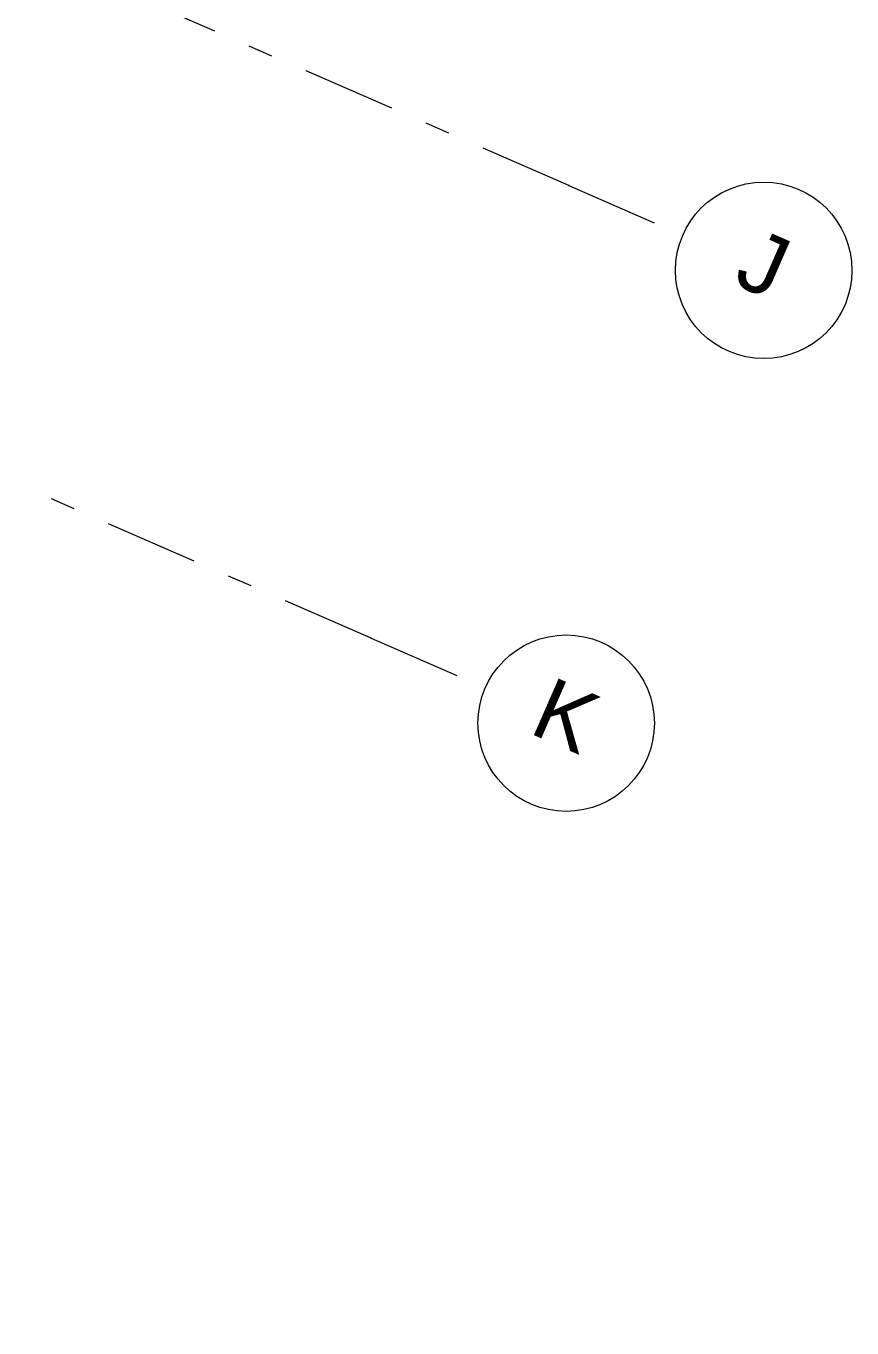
# Model space of a CAD drawing. Header units: millimetres. Extents: x -50172 to 145343, y -110728 to 25069.
# Drawn here: x 18919 to 23598, y -49686 to -42306 of the extents above; entities that cross this region are included whole.
import ezdxf
from ezdxf.enums import TextEntityAlignment as Align

# ---------------------------------------------------------------- set-up
doc = ezdxf.new("R2010")
doc.units = ezdxf.units.MM
doc.header["$MEASUREMENT"] = 0
doc.linetypes.add('Double Dashed', pattern=[1093.611073, 529.166651, -211.666656, 141.111112, -211.666656])
doc.layers.add('New_A-15-MG_Structural_Grid_Phase_2', color=7, linetype='Continuous')
doc.layers.add('New_A-95-D_1_100', color=7, linetype='Continuous')
doc.layers.add('New_A-15-MG_Structural_Grid_Phase_2_Pen_No__222', color=7, linetype='Continuous', lineweight=13, true_color=0x65af33)
doc.layers.add('New_A-95-D_1_100_Pen_No__1', color=7, linetype='Continuous', lineweight=13)
doc.styles.add('GENERATED_STYLE_3', font='')
doc.styles.add('GENERATED_STYLE_4', font='')
doc.styles.get('GENERATED_STYLE_3').set_extended_font_data('Arial')
doc.styles.get('GENERATED_STYLE_4').set_extended_font_data('Swis721 BT')
doc.dimstyles.new('GENERATED_STYLE__1', dxfattribs={"dimtxt": 250, "dimasz": 95, "dimexe": 0.18, "dimexo": 50, "dimgap": 0.09, "dimtad": 1, "dimdec": 0, "dimzin": 0, "dimdsep": 46, "dimtxsty": 'GENERATED_STYLE_3', "dimblk": 'ARROWHEAD_2', "dimblk1": 'ARROWHEAD_2', "dimblk2": 'ARROWHEAD_2', "dimcen": 0.09, "dimclrd": 7, "dimclre": 7, "dimclrt": 7, "dimadec": 0, "dimazin": 0, "dimtfac": 1, "dimtdec": 4, "dimtmove": 0, "dimatfit": 3, "dimfxl": 1, "dimtolj": 1, "dimtzin": 0, "dimarcsym": 0})

# ---------------------------------------------------------------- blocks, each defined once
blk = doc.blocks.new('*D466')
at = {"layer": 'New_A-95-D_1_100_Pen_No__1', "linetype": 'Continuous'}
for p, q in [((22805.8, -31999.9), (20751.4, -36711.4)), ((19599, -36209), (20837.3, -36748.9)), ((20794.2, -36769.5), (20708.5, -36653.4)), ((20751.4, -36711.4), (18845.2, -41082.9)), ((17820.9, -40636.3), (18931.1, -41120.4)), ((18888, -41141), (18802.3, -41024.9)), ((18845.2, -41082.9), (14857.7, -50227.4))]:
    blk.add_line(p, q, dxfattribs=at)
at = {"layer": 'New_A-95-D_1_100_Pen_No__1', "insert": (19139.1, -40283.7), "char_height": 250, "attachment_point": 7, "rotation": 66.44041, "style": 'GENERATED_STYLE_3'}
blk.add_mtext('\\A1;{\\fArial|b0|i0|c0|p34;4,769 gutter to ridge}', dxfattribs=at)
blk = doc.blocks.new('ARROWHEAD_2')
at = {"color": 0, "linetype": 'Continuous', "lineweight": 0}
for p, q in [((0, 0), (-1, 0)), ((-0.378, -0.655), (0.378, 0.655))]:
    blk.add_line(p, q, dxfattribs=at)
blk = doc.blocks.new('Standard grid marker_32')
at = {"layer": 'New_A-15-MG_Structural_Grid_Phase_2_Pen_No__222', "linetype": 'Double Dashed'}
for q in [(53258.1, 0), (0, 0)]:
    blk.add_line((705.1, 0), q, dxfattribs=at)
at = {"layer": 'New_A-15-MG_Structural_Grid_Phase_2_Pen_No__222', "linetype": 'Continuous'}
blk.add_circle((-500, 0), 500, dxfattribs=at)
at = {"layer": 'New_A-15-MG_Structural_Grid_Phase_2_Pen_No__222', "linetype": 'Double Dashed'}
blk.add_point((705.1, 0), dxfattribs=at)
blk.add_point((705.1, 0), dxfattribs=at)
at = {"layer": 'New_A-15-MG_Structural_Grid_Phase_2_Pen_No__222', "style": 'GENERATED_STYLE_4'}
for tag, p in [('AC_MarkerText_1_0', (-500, 38.7)), ('AC_MarkerText_1_1', (54463.2, 38.7))]:
    blk.add_attdef(tag, text='', height=350, rotation=180, dxfattribs=at).set_placement(p, align=Align.MIDDLE_CENTER)
blk = doc.blocks.new('Standard grid marker_33')
at = {"layer": 'New_A-15-MG_Structural_Grid_Phase_2_Pen_No__222', "linetype": 'Double Dashed'}
for q in [(0, 0), (54601, 0)]:
    blk.add_line((705.1, 0), q, dxfattribs=at)
at = {"layer": 'New_A-15-MG_Structural_Grid_Phase_2_Pen_No__222', "linetype": 'Continuous'}
blk.add_circle((-500, 0), 500, dxfattribs=at)
at = {"layer": 'New_A-15-MG_Structural_Grid_Phase_2_Pen_No__222', "linetype": 'Double Dashed'}
blk.add_point((705.1, 0), dxfattribs=at)
blk.add_point((705.1, 0), dxfattribs=at)
at = {"layer": 'New_A-15-MG_Structural_Grid_Phase_2_Pen_No__222', "style": 'GENERATED_STYLE_4'}
for tag, p in [('AC_MarkerText_1_0', (-500, 43.4)), ('AC_MarkerText_1_1', (55806.1, 43.4))]:
    blk.add_attdef(tag, text='', height=350, rotation=180, dxfattribs=at).set_placement(p, align=Align.MIDDLE_CENTER)

msp = doc.modelspace()

# ---------------------------------------------------------------- block references
at = {"layer": 'New_A-15-MG_Structural_Grid_Phase_2', "color": 8, "linetype": 'Continuous', "lineweight": 15}
ref = msp.add_blockref('Standard grid marker_32', (22639.6, -43491.3), dxfattribs=dict(at, zscale=1000, rotation=156.4404115839929))
ref.add_attrib('AC_MarkerText_1', 'J', dxfattribs={"layer": 'New_A-15-MG_Structural_Grid_Phase_2_Pen_No__222', "color": 85, "true_color": 0x65af33, "height": 350, "rotation": 336.44041, "style": 'GENERATED_STYLE_4'}).set_placement((23097.9, -43652.5), align=Align.MIDDLE_CENTER)
ref = msp.add_blockref('Standard grid marker_33', (21520.4, -46057.9), dxfattribs=dict(at, zscale=1000, rotation=156.4404115839929))
ref.add_attrib('AC_MarkerText_1', 'K', dxfattribs={"layer": 'New_A-15-MG_Structural_Grid_Phase_2_Pen_No__222', "color": 85, "true_color": 0x65af33, "height": 350, "rotation": 336.44041, "style": 'GENERATED_STYLE_4'}).set_placement((21978.7, -46214.4), align=Align.MIDDLE_CENTER)

# ---------------------------------------------------------------- dimensions: what is measured, and where the dimension line sits
at = {"layer": 'New_A-95-D_1_100', "linetype": 'Continuous'}
dim = msp.add_linear_dim(base=(18845.2, -41082.9), p1=(19553.2, -36189), p2=(17775.1, -40616.3), angle=246.44041, text='<MeasuredValue> gutter to ridge', dimstyle='GENERATED_STYLE__1', dxfattribs=at)
dim.commit()
dim.dimension.update_dxf_attribs({"geometry": '*D466', "text_midpoint": (20059, -37861.3), "dimtype": 160, "text_rotation": 66.44041})

doc.saveas('drawing.dxf')
